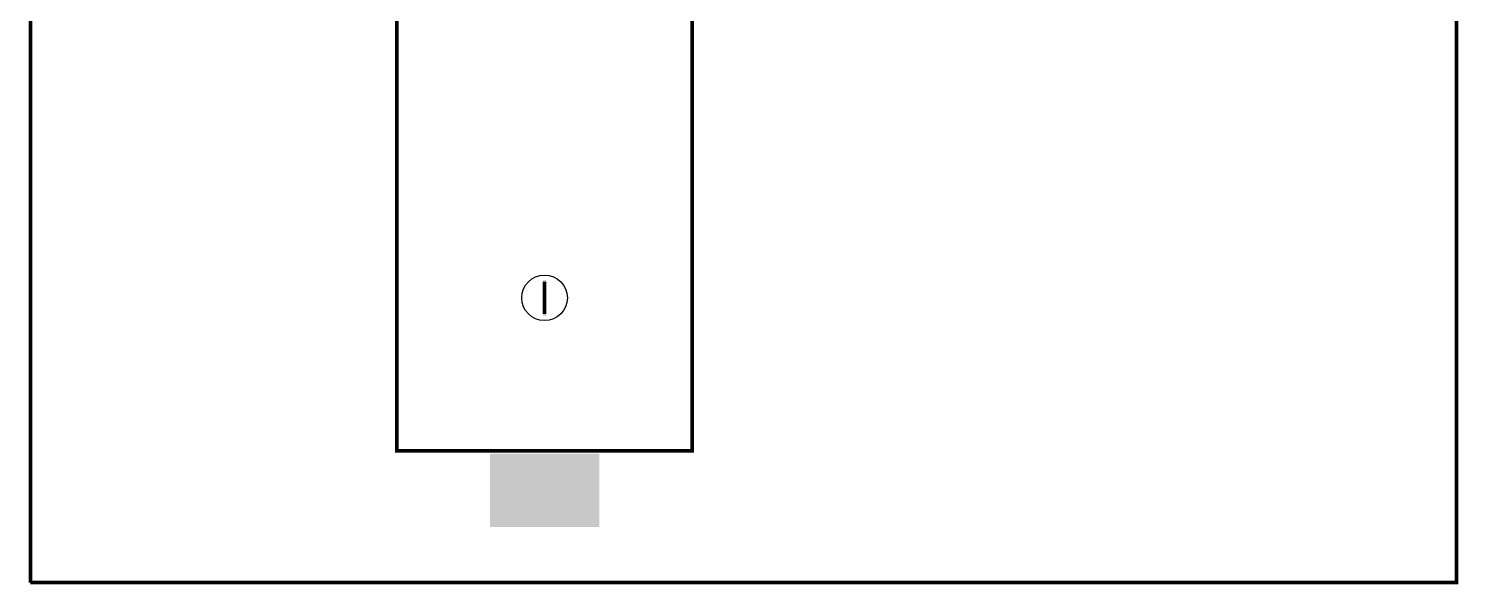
# Model space of a CAD drawing. Header units: millimetres. Extents: x 7 to 107, y -6 to 102.
# Drawn here: x 6.9 to 107.1, y -6.1 to 32.9 of the extents above; entities that cross this region are included whole.
import ezdxf

# ---------------------------------------------------------------- set-up
doc = ezdxf.new("R2010")
doc.units = ezdxf.units.MM
for name, color, linetype, true_color in [('BoardOutLine', 7, 'Continuous', 0xff00ff), ('BottomLayer', 7, 'Continuous', 0x0000ff), ('BottomPasteMaskLayer', 7, 'Continuous', 0x800000), ('BottomSilkLayer', 7, 'Continuous', 0x66cc33), ('BottomSolderMaskLayer', 7, 'Continuous', 0xaa00ff), ('Document', 7, 'Continuous', 0xffffff)]:
    doc.layers.add(name, color=color, linetype=linetype, true_color=true_color)

msp = doc.modelspace()

# ---------------------------------------------------------------- hatches: boundary and pattern name
at = {"layer": 'BottomLayer'}
msp.add_hatch(color=256, dxfattribs=at).paths.add_polyline_path([(46.86, 3.01), (39.24, 3.01), (39.24, -2.07), (46.86, -2.07)])
at = {"layer": 'BottomPasteMaskLayer'}
msp.add_hatch(color=256, dxfattribs=at).paths.add_polyline_path([(46.86, 3.01), (39.24, 3.01), (39.24, -2.07), (46.86, -2.07)])
at = {"layer": 'BottomSolderMaskLayer'}
msp.add_hatch(color=256, dxfattribs=at).paths.add_polyline_path([(46.89, 3.04), (39.22, 3.04), (39.22, -2.1), (46.89, -2.1)])
at = {"layer": 'Document'}
msp.add_hatch(color=256, dxfattribs=at).paths.add_polyline_path([(42.93, 15.23), (43.18, 15.23), (43.18, 12.69), (42.93, 12.69)])

# ---------------------------------------------------------------- linework, layer by layer
at = {"layer": 'BoardOutLine', "const_width": 0.254}
for points in [[(107, 94), (107, -6), (7, -6)], [(7, -6), (7, 94)]]:
    msp.add_lwpolyline(points, dxfattribs=at)
at = {"layer": 'BottomSilkLayer', "const_width": 0.254}
msp.add_lwpolyline([(53.4, 80.33), (32.7, 80.33), (32.7, 3.24), (53.4, 3.24), (53.4, 80.33)], close=True, dxfattribs=at)
msp.add_lwpolyline([(43.05, 15.11), (43.05, 12.83)], dxfattribs=at)
at = {"layer": 'BottomSilkLayer'}
msp.add_circle((43.05, 13.97), 1.6, dxfattribs=at)

doc.saveas('drawing.dxf')
